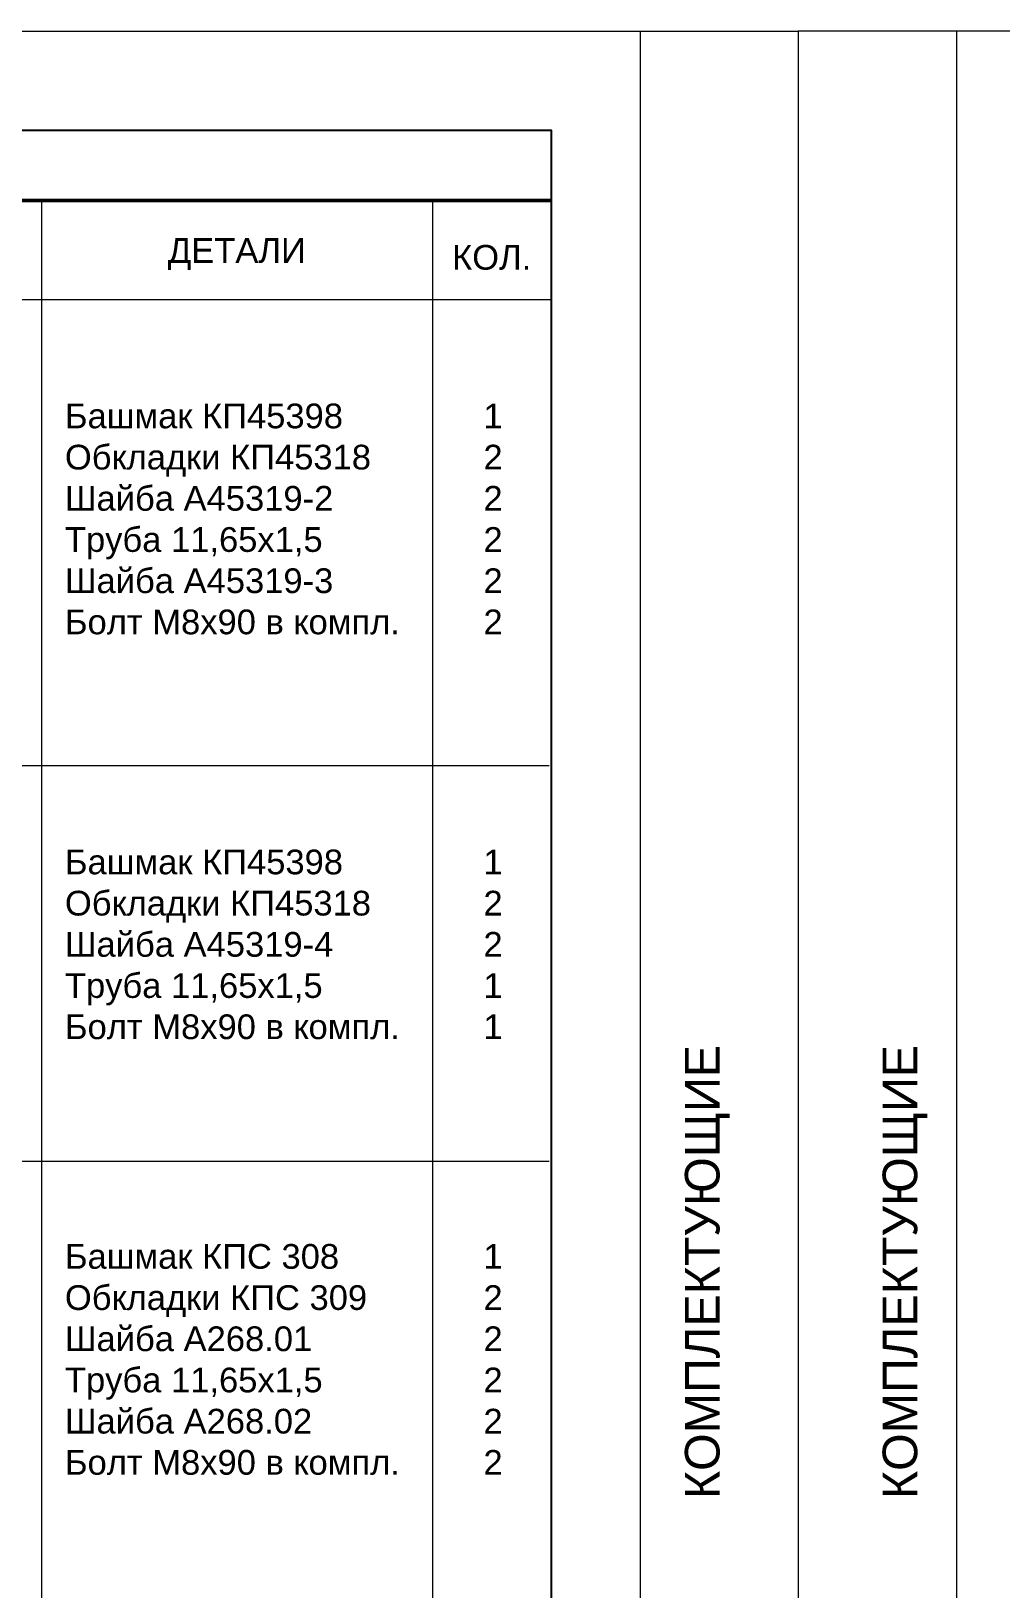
# Model space of a CAD drawing. Extents: x -37 to 4620, y -49 to 348.
# Drawn here: x 1812.4 to 1910.5, y 139.4 to 297 of the extents above; entities that cross this region are included whole.
import ezdxf

# ---------------------------------------------------------------- set-up
doc = ezdxf.new("R2010")
doc.units = 0
doc.header["$LTSCALE"] = 5
doc.layers.get('0').update_dxf_attribs({"linetype": 'CONTINUOUS', "lineweight": 30})
for name, color, linetype, lineweight in [('3', 1, 'CONTINUOUS', 20), ('4', 160, 'CONTINUOUS', 18), ('Рамки', 1, 'CONTINUOUS', 15), ('Текстовый', 7, 'CONTINUOUS', 9)]:
    doc.layers.add(name, color=color, linetype=linetype, lineweight=lineweight)
doc.layers.add('Скрытые', color=14, linetype='CONTINUOUS', plot=False)
doc.styles.add('Каталожный', font='arial.ttf', dxfattribs={"height": 2.5})
doc.styles.add('Фирм', font='arial.ttf', dxfattribs={"height": 3.5})

msp = doc.modelspace()

# ---------------------------------------------------------------- linework, layer by layer
at = {"linetype": 'Continuous', "lineweight": 50}
msp.add_line((1700, 279.851), (1865, 279.857, 0.033), dxfattribs=at)
at = {"layer": '3', "color": 0, "linetype": 'Continuous'}
msp.add_line((1700, 269.851, -764.744), (1865, 269.851), dxfattribs=at)
at = {"layer": '4', "linetype": 'Continuous'}
for p, q in [((1874, 297), (1874, 0)), ((1906, 297), (1906, 0))]:
    msp.add_line(p, q, dxfattribs=at)
at = {"layer": 'Рамки'}
for p, q in [((1813.447, 279.851), (1813.447, 25.67)), ((1853, 279.858), (1853, 25.676)), ((1865, 279.858), (1865, 25.676))]:
    msp.add_line(p, q, dxfattribs=at)
at = {"layer": 'Рамки', "linetype": 'Continuous'}
for p, q in [((1700, 222.718), (1864.803, 222.719)), ((1700, 182.69), (1864.803, 182.691))]:
    msp.add_line(p, q, dxfattribs=at)
for points in [[(1680, 297), (1890, 297), (1890, 0), (1680, 0)], [(2100, 297), (1890, 297), (1890, 0), (2100, 0)]]:
    msp.add_lwpolyline(points, close=True, dxfattribs=at)
at = {"layer": 'Скрытые', "linetype": 'Continuous'}
msp.add_lwpolyline([(1700, 10), (1700, 287), (1865, 287), (1865, 10)], close=True, dxfattribs=at)

# ---------------------------------------------------------------- texts
at = {"layer": 'Текстовый', "style": 'Фирм'}
for p in [(1882.043, 148.5), (1902.043, 148.5)]:
    msp.add_text('КОМПЛЕКТУЮЩИЕ', height=3.5, rotation=90, dxfattribs=at).set_placement(p)
at = {"layer": 'Текстовый', "color": 1, "linetype": 'Continuous', "char_height": 2.5, "style": 'Каталожный'}
for s, insert, width, attachment_point in [('\\pxqc;ДЕТАЛИ', (1833.22, 274.448), 39.54688, 5), ('\\pxqc;КОЛ.', (1858.999, 274.102), 12.00247, 5), ('\\pxql;Башмак КП45398\\PОбкладки КП45318\\PШайба А45319-2\\PТруба 11,65х1,5\\PШайба А45319-3\\PБолт М8х90 в компл.', (1815.825, 259.324), 39.58289, 1), ('\\pxqc;1\\P2\\P2\\P2\\P2\\P2', (1853.269, 259.324), 11.7315, 1), ('\\pxql;Башмак КП45398\\PОбкладки КП45318\\PШайба А45319-4\\PТруба 11,65х1,5\\PБолт М8х90 в компл.', (1815.825, 214.202), 39.58289, 1), ('\\pxqc;1\\P2\\P2\\P1\\P1', (1853.269, 214.202), 11.7315, 1), ('\\pxql;Башмак КПС 308\\PОбкладки КПС 309\\PШайба А268.01\\PТруба 11,65х1,5\\PШайба А268.02\\PБолт М8х90 в компл.', (1815.825, 174.3), 39.58289, 1), ('\\pxqc;1\\P2\\P2\\P2\\P2\\P2', (1853.269, 174.3), 11.7315, 1)]:
    msp.add_mtext(s, dxfattribs=dict(at, insert=insert, width=width, attachment_point=attachment_point))

doc.saveas('drawing.dxf')
